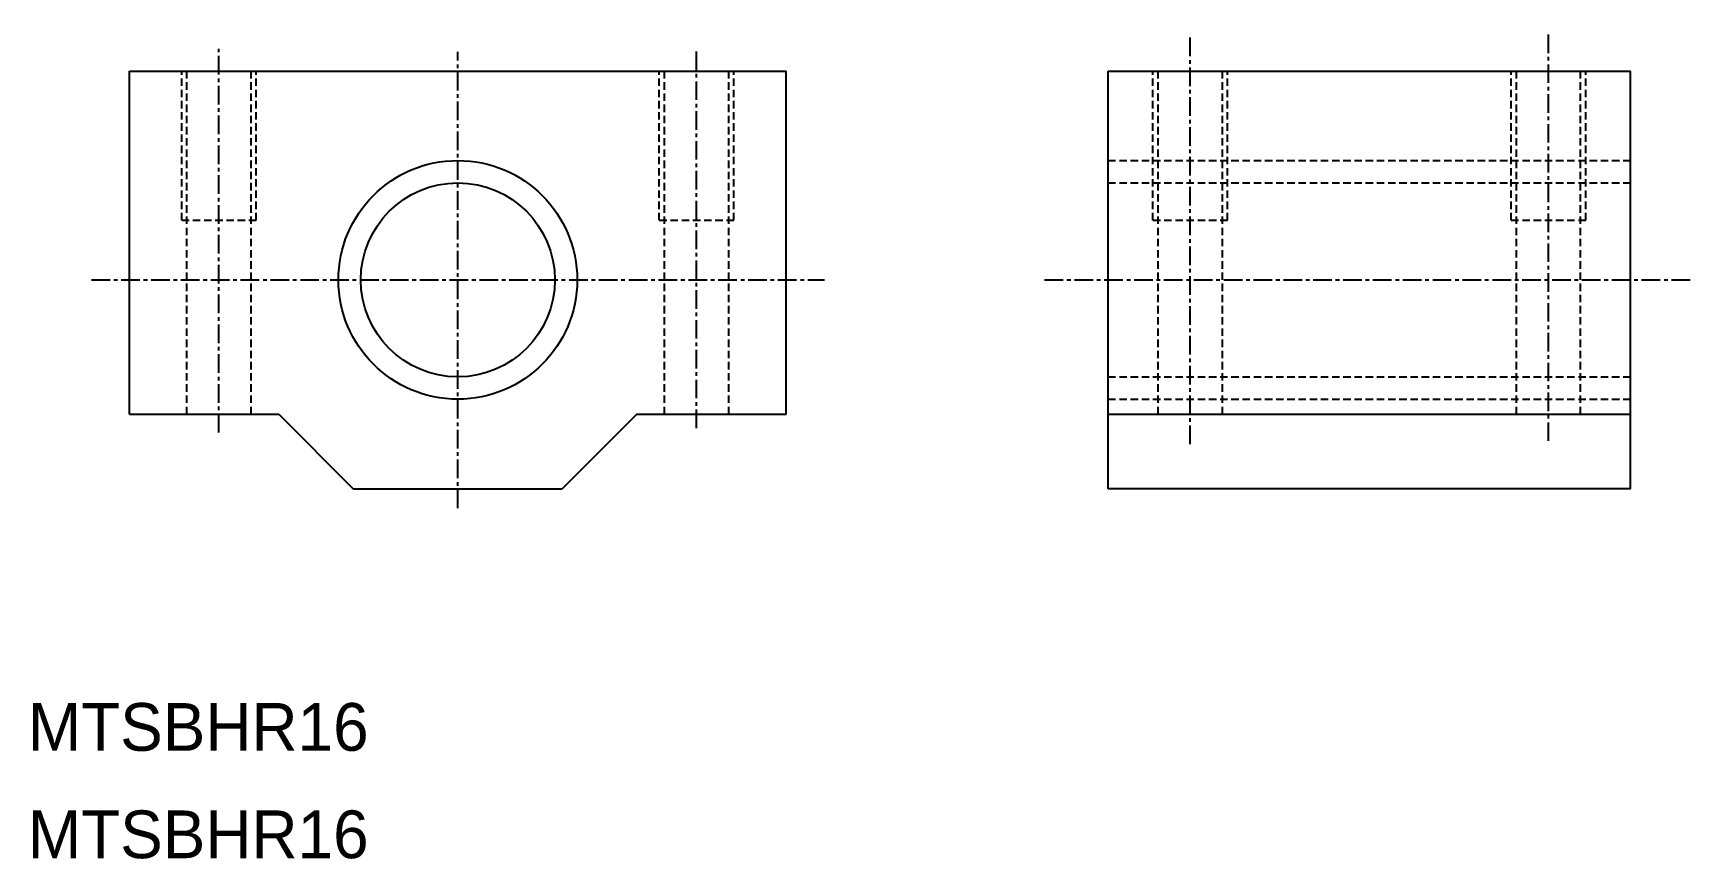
# Model space of a CAD drawing. Extents: x 93 to 204, y 304 to 360.
import ezdxf

# ---------------------------------------------------------------- set-up
doc = ezdxf.new("R2010")
doc.units = 0
doc.linetypes.add('CENTER', pattern=[2, 1.25, -0.25, 0.25, -0.25])
doc.linetypes.add('DASHED', pattern=[0.75, 0.5, -0.25])
doc.layers.get('0').update_dxf_attribs({"linetype": 'CONTINUOUS'})
doc.layers.add('CENTER', color=1, linetype='CENTER')

msp = doc.modelspace()

# ---------------------------------------------------------------- linework, layer by layer
at = {"color": 7, "linetype": 'CONTINUOUS'}
for p, q in [((99.48, 333.98), (99.48, 356.98)), ((99.48, 356.98), (143.48, 356.98)), ((143.48, 333.98), (143.48, 356.98)), ((165.05, 328.98), (165.05, 356.98)), ((165.05, 356.98), (200.05, 356.98)), ((200.05, 328.98), (200.05, 356.98)), ((121.48, 350.98), (121.48, 350.98)), ((99.48, 333.98), (109.48, 333.98)), ((109.48, 333.98), (114.48, 328.98)), ((133.48, 333.98), (128.48, 328.98)), ((133.48, 333.98), (143.48, 333.98)), ((165.05, 333.98), (200.05, 333.98)), ((114.48, 328.98), (128.48, 328.98)), ((200.05, 328.98), (165.05, 328.98))]:
    msp.add_line(p, q, dxfattribs=at)
at = {"color": 3, "linetype": 'DASHED'}
for p, q in [((102.98, 346.98), (102.98, 356.98)), ((103.33, 333.98), (103.33, 356.98)), ((107.63, 333.98), (107.63, 356.98)), ((107.98, 346.98), (107.98, 356.98)), ((134.98, 346.98), (134.98, 356.98)), ((135.33, 333.98), (135.33, 356.98)), ((139.63, 333.98), (139.63, 356.98)), ((139.98, 346.98), (139.98, 356.98)), ((168.05, 346.98), (168.05, 356.98)), ((168.4, 333.98), (168.4, 356.98)), ((172.7, 333.98), (172.7, 356.98)), ((173.05, 346.98), (173.05, 356.98)), ((192.05, 346.98), (192.05, 356.98)), ((192.4, 333.98), (192.4, 356.98)), ((196.7, 333.98), (196.7, 356.98)), ((197.05, 346.98), (197.05, 356.98)), ((165.05, 350.98), (200.05, 350.98)), ((165.05, 349.48), (200.05, 349.48)), ((102.98, 346.98), (107.98, 346.98)), ((134.98, 346.98), (139.98, 346.98)), ((168.05, 346.98), (173.05, 346.98)), ((192.05, 346.98), (197.05, 346.98)), ((165.05, 336.48), (200.05, 336.48)), ((165.05, 334.98), (200.05, 334.98))]:
    msp.add_line(p, q, dxfattribs=at)
at = {"color": 3, "linetype": 'CONTINUOUS'}
msp.add_circle((121.48, 342.98), 8, dxfattribs=at)
at = {"color": 7, "linetype": 'CONTINUOUS'}
msp.add_circle((121.48, 342.98), 6.5, dxfattribs=at)
at = {"layer": 'CENTER', "color": 1, "linetype": 'CENTER'}
for p, q in [((170.55, 331.97), (170.55, 359.37)), ((194.55, 332.18), (194.55, 359.52)), ((105.48, 332.74), (105.48, 358.47)), ((121.48, 327.68), (121.48, 358.28)), ((137.48, 333.04), (137.48, 358.47)), ((96.93, 342.98), (146.04, 342.98)), ((160.79, 342.98), (204.28, 342.98))]:
    msp.add_line(p, q, dxfattribs=at)

# ---------------------------------------------------------------- texts
at = {"color": 7, "linetype": 'CONTINUOUS'}
for p in [(92.68, 311.41), (92.68, 304.21)]:
    msp.add_text('MTSBHR16', height=3.2, dxfattribs=at).set_placement(p)

doc.saveas('drawing.dxf')
